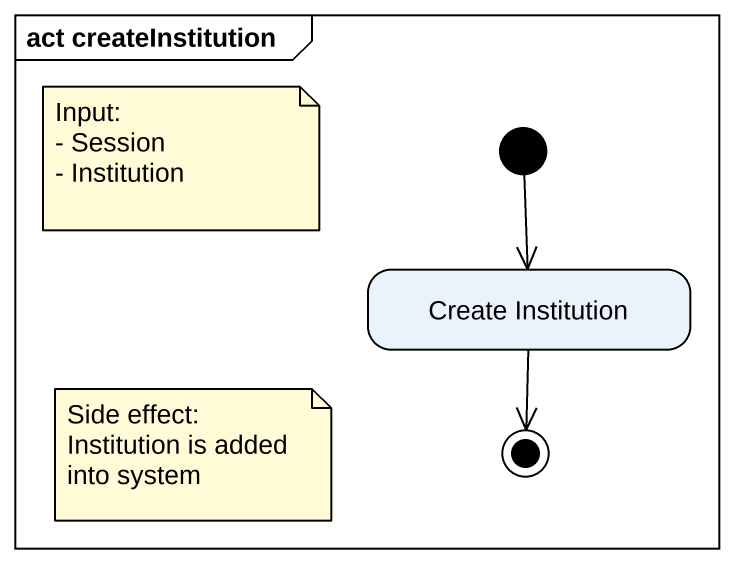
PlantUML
@startuml
mainframe act createInstitution
hide empty description
state "Create Institution" as Create_Institution
[*] --> Create_Institution
Create_Institution --> [*]
note as N1
  Input:
  - Session
  - Institution
end note
note as N2
  Side effect:
  Institution is added into system
end note
@enduml
